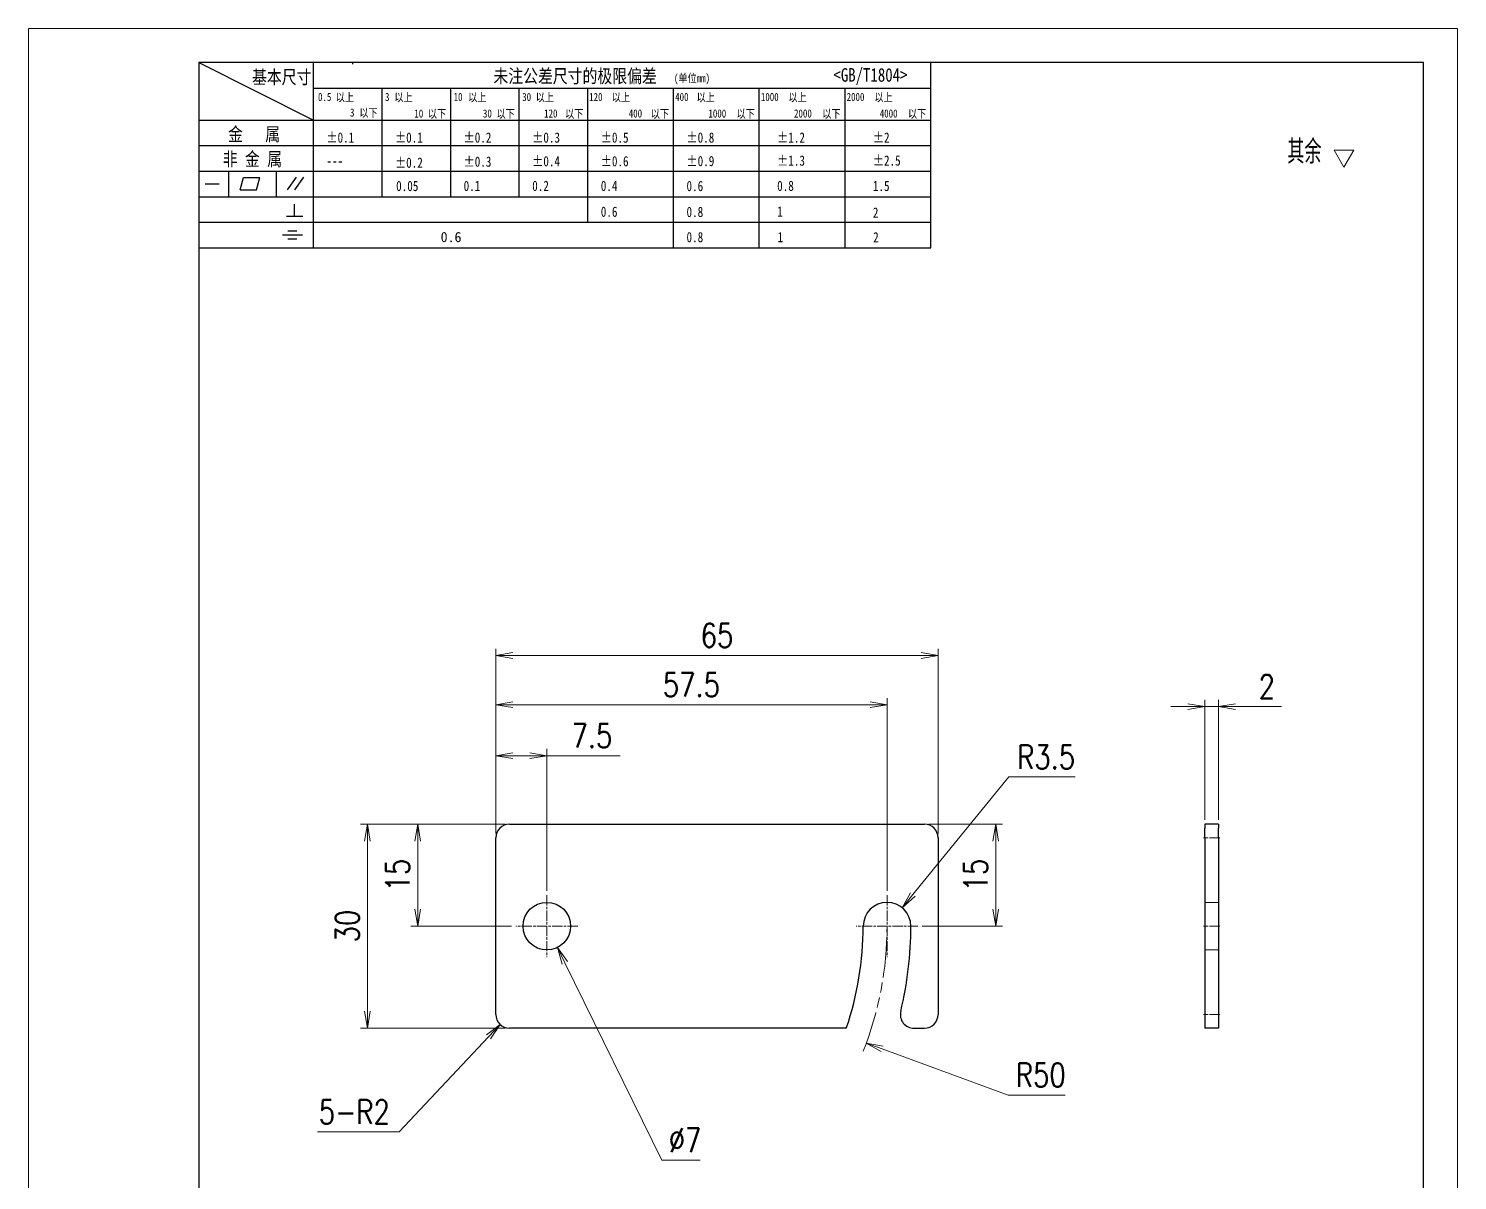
# Model space of a CAD drawing. Header units: millimetres. Extents: x 1333 to 78972, y -42879 to -5704.
# Drawn here: x 76762.7 to 76972.7, y -21671.4 to -21502.1 of the extents above; entities that cross this region are included whole.
import ezdxf

# ---------------------------------------------------------------- set-up
doc = ezdxf.new("R2010")
doc.units = ezdxf.units.MM
doc.header["$LTSCALE"] = 0.5
for name, pattern in [('AM_ISO02W050x2', [3.75, 3, -0.75]), ('AM_ISO08W050x2', [9, 6, -0.75, 1.5, -0.75]), ('AM_ISO09W050', [22.5, 12, -1.5, 3, -1.5, 3, -1.5]), ('DOT2', [0.125, 0, -0.125])]:
    doc.linetypes.add(name, pattern=pattern)
for name, color, linetype, lineweight in [('CENTER', 2, 'AM_ISO08W050x2', 15), ('WORK', 6, 'AM_ISO09W050', 0), ('图框', 7, 'Continuous', 18), ('标注线', 3, 'Continuous', 18), ('虚线', 1, 'AM_ISO02W050x2', 18)]:
    doc.layers.add(name, color=color, linetype=linetype, lineweight=lineweight)
for name, color, linetype in [('DIM', 3, 'Continuous'), ('Drawing', 7, 'Continuous'), ('图框文字', 7, 'Continuous')]:
    doc.layers.add(name, color=color, linetype=linetype)
doc.layers.add('打印-禁用', color=7, linetype='Continuous', lineweight=15, plot=False)
doc.styles.add('DIM', font='romans.shx', dxfattribs={"width": 0.8, "bigfont": 'bigfont.shx'})
doc.styles.add('国标', font='simfang.ttf', dxfattribs={"width": 0.8})
doc.styles.add('机械长仿宋', font='gbenor.shx', dxfattribs={"height": 1, "bigfont": 'gbcbig.shx'})
doc.dimstyles.new('DEH 1-1$0', dxfattribs={"dimtxt": 3.5, "dimasz": 2.5, "dimexe": 1, "dimexo": 0.625, "dimgap": 1.2, "dimtad": 1, "dimzin": 9, "dimdsep": 46, "dimtxsty": 'DIM', "dimblk": 'OPEN', "dimcen": 0, "dimclrd": 8, "dimclre": 8, "dimclrt": 2, "dimazin": 2, "dimtfac": 0.5, "dimtmove": 0, "dimatfit": 3, "dimldrblk": 'OPEN', "dimfxl": 1, "dimtolj": 2, "dimlwd": 18, "dimlwe": 18, "dimarcsym": 0})
doc.dimstyles.new('DEH 1-1$3', dxfattribs={"dimtxt": 3.5, "dimasz": 2.5, "dimexe": 1, "dimexo": 0.625, "dimgap": 1.2, "dimtad": 1, "dimtoh": 1, "dimdsep": 46, "dimtxsty": 'DIM', "dimblk": 'OPEN', "dimcen": 0, "dimclrd": 8, "dimclre": 8, "dimclrt": 2, "dimazin": 2, "dimtfac": 0.5, "dimtofl": 0, "dimtmove": 0, "dimatfit": 3, "dimldrblk": 'OPEN', "dimfxl": 1, "dimtolj": 2, "dimlwd": 18, "dimlwe": 18, "dimarcsym": 0})
doc.dimstyles.new('DEH 1-1$4', dxfattribs={"dimtxt": 3.5, "dimasz": 2.5, "dimexe": 1, "dimexo": 0.625, "dimgap": 1.2, "dimtad": 1, "dimtoh": 1, "dimdsep": 46, "dimtxsty": 'DIM', "dimblk": 'OPEN', "dimcen": 0, "dimclrd": 8, "dimclre": 8, "dimclrt": 2, "dimazin": 2, "dimtfac": 0.5, "dimtofl": 0, "dimtmove": 0, "dimatfit": 3, "dimldrblk": 'OPEN', "dimfxl": 1, "dimtolj": 2, "dimlwd": 18, "dimlwe": 18, "dimarcsym": 0})

# ---------------------------------------------------------------- blocks, each defined once
blk = doc.blocks.new('GZDEH零件A4图框V01版')
at = {"layer": '图框文字', "linetype": 'Continuous'}
for p, q in [((25, 292), (25, 13.5)), ((205, 292), (25, 292)), ((205, 13.5), (205, 292))]:
    blk.add_line(p, q, dxfattribs=at)
at = {"layer": '图框文字', "color": 9}
for p, q in [((25, 292), (41.88, 283.54)), ((41.88, 264.79), (41.88, 292)), ((47.66, 291.75), (47.66, 292)), ((132.6, 264.79), (132.6, 292)), ((41.88, 288.22), (132.6, 288.22)), ((51.96, 272.29), (51.96, 288.22)), ((62.04, 272.29), (62.04, 288.22)), ((72.12, 272.29), (72.12, 288.22)), ((82.2, 268.54), (82.2, 288.22)), ((94.8, 264.79), (94.8, 288.22)), ((107.4, 264.79), (107.4, 288.22)), ((120, 264.79), (120, 288.22)), ((25, 283.54), (132.6, 283.54)), ((25, 279.79), (132.6, 279.79)), ((25, 276.04), (132.6, 276.04)), ((29.43, 272.34), (29.43, 276.04)), ((36.42, 272.34), (36.42, 276.04)), ((38.03, 273.3), (39.36, 275.16)), ((39.11, 273.3), (40.45, 275.16)), ((25.94, 274.19), (28, 274.19)), ((31.1, 273.3), (31.58, 275.09)), ((31.1, 273.3), (33.51, 273.3)), ((31.58, 275.09), (33.99, 275.09)), ((33.51, 273.3), (33.99, 275.09)), ((25, 272.29), (132.6, 272.29)), ((39.09, 269.41), (39.09, 271.18)), ((37.93, 269.41), (40.32, 269.41)), ((25, 268.54), (132.6, 268.54)), ((38.08, 267.29), (39.43, 267.29)), ((25, 264.79), (132.6, 264.79)), ((37.3, 266.69), (40.28, 266.69)), ((38.08, 266.09), (39.44, 266.09))]:
    blk.add_line(p, q, dxfattribs=at)
at = {"layer": '打印-禁用', "linetype": 'Continuous'}
for p, q in [((0, 297), (0, 0)), ((210, 297), (0, 297)), ((210, 297), (210, 0))]:
    blk.add_line(p, q, dxfattribs=at)
at = {"layer": '图框文字', "color": 9, "style": '国标', "width": 0.8}
for s, height, p in [('基本尺寸', 2, (32.84, 288.88)), ('未注公差尺寸的极限偏差', 2, (68.32, 289.02)), ('<GB/T1804>', 2, (118.29, 289.19)), ('30', 1.2, (72.55, 286.35)), ('金   属', 2, (29.33, 280.48)), ('±0.1', 1.5, (43.78, 280.23)), ('±0.1', 1.5, (53.86, 280.23)), ('±0.2', 1.5, (63.94, 280.23)), ('±0.3', 1.5, (74.02, 280.23)), ('±0.5', 1.5, (84.1, 280.23)), ('±0.8', 1.5, (96.7, 280.23)), ('±1.2', 1.5, (110.02, 280.23)), ('±2', 1.5, (124.09, 280.23)), ('非 金 属', 2, (28.53, 276.82)), ('---', 1.5, (43.78, 276.81)), ('±0.2', 1.5, (53.86, 276.54)), ('±0.3', 1.5, (63.94, 276.69)), ('±0.4', 1.5, (74.02, 276.75)), ('±0.6', 1.5, (84.1, 276.75)), ('±0.9', 1.5, (96.7, 276.78)), ('±1.3', 1.5, (110.02, 276.84)), ('±2.5', 1.5, (124.09, 276.85)), ('0.1', 1.5, (63.94, 273.12)), ('0.2', 1.5, (74.02, 273.13)), ('0.4', 1.5, (84.1, 273.13)), ('0.6', 1.5, (96.7, 273.11)), ('0.8', 1.5, (110.02, 273.13)), ('1.5', 1.5, (124.09, 273.12)), ('0.6', 1.5, (84.1, 269.33)), ('0.8', 1.5, (96.7, 269.3)), ('1', 1.5, (110.02, 269.34)), ('2', 1.5, (124.09, 269.2)), ('0.8', 1.5, (96.7, 265.59)), ('1', 1.5, (110.1, 265.6)), ('2', 1.5, (124.13, 265.57))]:
    blk.add_text(s, height=height, dxfattribs=at).set_placement(p)
at = {"layer": '图框文字', "color": 9, "lineweight": 15, "style": '国标', "width": 0.8}
for s, p in [('0.5', (42.54, 286.35)), ('以上', (45.15, 286.3)), ('3', (52.39, 286.35)), ('以上', (53.76, 286.3)), ('10', (62.47, 286.35)), ('以上', (64.6, 286.3)), ('以上', (74.53, 286.3)), ('120', (82.39, 286.35)), ('以上', (85.72, 286.3)), ('400', (95.03, 286.35)), ('以上', (98.19, 286.3)), ('1000', (107.63, 286.35)), ('以上', (111.67, 286.3)), ('2000', (120.23, 286.35)), ('以上', (124.31, 286.3)), ('3', (47.24, 284.06)), ('以下', (48.61, 284.01)), ('10', (56.7, 283.92)), ('以下', (58.69, 283.87)), ('30', (66.78, 283.92)), ('以下', (68.77, 283.87)), ('120', (75.77, 283.92)), ('以下', (78.85, 283.87)), ('400', (88.21, 283.92)), ('以下', (91.45, 283.87)), ('1000', (99.92, 283.92)), ('以下', (104.05, 283.87)), ('2000', (112.5, 283.92)), ('以下', (116.65, 283.87)), ('4000', (125.1, 283.92)), ('以下', (129.25, 283.87))]:
    blk.add_text(s, height=1.2, dxfattribs=at).set_placement(p)
at = {"layer": '图框文字', "color": 9, "lineweight": 13, "style": '国标'}
blk.add_text('0.6', height=1.5, dxfattribs=at).set_placement((60.56, 265.61))
at = {"layer": '图框文字', "color": 9, "lineweight": 15, "insert": (94.85, 290.31), "char_height": 1.2, "width": 8.7957, "attachment_point": 1, "style": '国标'}
blk.add_mtext('(单位mm)', dxfattribs=at)
at = {"layer": '图框文字', "color": 9, "insert": (54.02, 273.09), "char_height": 1.5, "width": 5.1982, "attachment_point": 7, "style": '国标'}
blk.add_mtext('0.05', dxfattribs=at)
blk = doc.blocks.new('FINISHER_1')
at = {"layer": '标注线'}
for p, q in [((0, 0), (-1.44, 2.5)), ((-1.44, 2.5), (1.44, 2.5)), ((1.44, 2.5), (0, 0))]:
    blk.add_line(p, q, dxfattribs=at)
blk = doc.blocks.new('_Open')
at = {"color": 0, "linetype": 'ByBlock', "lineweight": -2}
for p, q in [((-1, 0.167), (0, 0)), ((-1, -0.167), (0, 0)), ((0, 0), (-1, 0))]:
    blk.add_line(p, q, dxfattribs=at)
blk = doc.blocks.new('*D1216')
at = {"layer": 'Defpoints', "color": 0, "transparency": 16777216}
for p in [(76833.37, -21619.03), (76812.5, -21649.03), (76833.37, -21649.03)]:
    blk.add_point(p, dxfattribs=at)
at = {"layer": 'DIM', "color": 8, "lineweight": 18, "transparency": 16777216}
for p, q in [((76832.74, -21619.03), (76811.5, -21619.03)), ((76812.5, -21621.53), (76812.5, -21646.53)), ((76832.74, -21649.03), (76811.5, -21649.03))]:
    blk.add_line(p, q, dxfattribs=at)
at = {"layer": 'DIM', "color": 8, "lineweight": 18, "transparency": 16777216, "xscale": 2.5, "yscale": 2.5, "zscale": 2.5}
for p, rotation in [((76812.5, -21619.03), 90), ((76812.5, -21649.03), 270)]:
    blk.add_blockref('_Open', p, dxfattribs=dict(at, rotation=rotation))
at = {"layer": 'DIM', "color": 2, "transparency": 16777216, "insert": (76809.55, -21634.03), "char_height": 3.5, "attachment_point": 5, "rotation": 90, "style": 'DIM'}
blk.add_mtext('\\A2;30', dxfattribs=at)
blk = doc.blocks.new('*D1217')
at = {"layer": 'Defpoints', "color": 0, "transparency": 16777216}
for p in [(76896.37, -21594.25), (76831.37, -21621.03), (76896.37, -21621.03)]:
    blk.add_point(p, dxfattribs=at)
at = {"layer": 'DIM', "color": 8, "lineweight": 18, "transparency": 16777216}
for p, q in [((76831.37, -21620.41), (76831.37, -21593.25)), ((76833.87, -21594.25), (76893.87, -21594.25)), ((76896.37, -21620.41), (76896.37, -21593.25))]:
    blk.add_line(p, q, dxfattribs=at)
at = {"layer": 'DIM', "color": 8, "lineweight": 18, "transparency": 16777216, "xscale": 2.5, "yscale": 2.5, "zscale": 2.5, "rotation": 180}
blk.add_blockref('_Open', (76831.37, -21594.25), dxfattribs=at)
at = {"layer": 'DIM', "color": 8, "lineweight": 18, "transparency": 16777216, "xscale": 2.5, "yscale": 2.5, "zscale": 2.5}
blk.add_blockref('_Open', (76896.37, -21594.25), dxfattribs=at)
at = {"layer": 'DIM', "color": 2, "transparency": 16777216, "insert": (76863.87, -21591.3), "char_height": 3.5, "attachment_point": 5, "style": 'DIM'}
blk.add_mtext('\\A2;65', dxfattribs=at)
blk = doc.blocks.new('*D1218')
at = {"layer": 'Defpoints', "color": 0, "transparency": 16777216}
for p in [(76838.87, -21608.99), (76831.37, -21621.03), (76838.87, -21629.48)]:
    blk.add_point(p, dxfattribs=at)
at = {"layer": 'DIM', "color": 8, "lineweight": 18, "transparency": 16777216}
for p, q in [((76831.37, -21620.41), (76831.37, -21607.99)), ((76833.87, -21608.99), (76836.37, -21608.99)), ((76838.87, -21628.86), (76838.87, -21607.99)), ((76838.87, -21608.99), (76849.63, -21608.99))]:
    blk.add_line(p, q, dxfattribs=at)
at = {"layer": 'DIM', "color": 8, "lineweight": 18, "transparency": 16777216, "xscale": 2.5, "yscale": 2.5, "zscale": 2.5, "rotation": 180}
blk.add_blockref('_Open', (76831.37, -21608.99), dxfattribs=at)
at = {"layer": 'DIM', "color": 8, "lineweight": 18, "transparency": 16777216, "xscale": 2.5, "yscale": 2.5, "zscale": 2.5}
blk.add_blockref('_Open', (76838.87, -21608.99), dxfattribs=at)
at = {"layer": 'DIM', "color": 2, "transparency": 16777216, "insert": (76845.5, -21606.04), "char_height": 3.5, "attachment_point": 5, "style": 'DIM'}
blk.add_mtext('\\A2;7.5', dxfattribs=at)
blk = doc.blocks.new('*D1219')
at = {"layer": 'Defpoints', "color": 0, "transparency": 16777216}
for p in [(76833.37, -21619.03), (76819.89, -21634.03), (76834.32, -21634.03)]:
    blk.add_point(p, dxfattribs=at)
at = {"layer": 'DIM', "color": 8, "lineweight": 18, "transparency": 16777216}
for p, q in [((76832.74, -21619.03), (76818.89, -21619.03)), ((76819.89, -21621.53), (76819.89, -21631.53)), ((76833.69, -21634.03), (76818.89, -21634.03))]:
    blk.add_line(p, q, dxfattribs=at)
at = {"layer": 'DIM', "color": 8, "lineweight": 18, "transparency": 16777216, "xscale": 2.5, "yscale": 2.5, "zscale": 2.5}
for p, rotation in [((76819.89, -21619.03), 90), ((76819.89, -21634.03), 270)]:
    blk.add_blockref('_Open', p, dxfattribs=dict(at, rotation=rotation))
at = {"layer": 'DIM', "color": 2, "transparency": 16777216, "insert": (76816.94, -21626.53), "char_height": 3.5, "attachment_point": 5, "rotation": 90, "style": 'DIM'}
blk.add_mtext('\\A2;15', dxfattribs=at)
blk = doc.blocks.new('*D1220')
at = {"layer": 'Defpoints', "color": 0, "transparency": 16777216}
for p in [(76894.37, -21619.03), (76904.85, -21619.03), (76893.42, -21634.03)]:
    blk.add_point(p, dxfattribs=at)
at = {"layer": 'DIM', "color": 8, "lineweight": 18, "transparency": 16777216}
for p, q in [((76894.99, -21619.03), (76905.85, -21619.03)), ((76904.85, -21631.53), (76904.85, -21621.53)), ((76894.04, -21634.03), (76905.85, -21634.03))]:
    blk.add_line(p, q, dxfattribs=at)
at = {"layer": 'DIM', "color": 8, "lineweight": 18, "transparency": 16777216, "xscale": 2.5, "yscale": 2.5, "zscale": 2.5}
for p, rotation in [((76904.85, -21619.03), 90), ((76904.85, -21634.03), 270)]:
    blk.add_blockref('_Open', p, dxfattribs=dict(at, rotation=rotation))
at = {"layer": 'DIM', "color": 2, "transparency": 16777216, "insert": (76901.9, -21626.53), "char_height": 3.5, "attachment_point": 5, "rotation": 90, "style": 'DIM'}
blk.add_mtext('\\A2;15', dxfattribs=at)
blk = doc.blocks.new('*D1221')
at = {"layer": 'Defpoints', "color": 0, "transparency": 16777216}
for p in [(76888.87, -21601.5), (76831.37, -21621.03), (76888.87, -21629.48)]:
    blk.add_point(p, dxfattribs=at)
at = {"layer": 'DIM', "color": 8, "lineweight": 18, "transparency": 16777216}
for p, q in [((76831.37, -21620.41), (76831.37, -21600.5)), ((76888.87, -21628.86), (76888.87, -21600.5)), ((76833.87, -21601.5), (76886.37, -21601.5))]:
    blk.add_line(p, q, dxfattribs=at)
at = {"layer": 'DIM', "color": 8, "lineweight": 18, "transparency": 16777216, "xscale": 2.5, "yscale": 2.5, "zscale": 2.5, "rotation": 180}
blk.add_blockref('_Open', (76831.37, -21601.5), dxfattribs=at)
at = {"layer": 'DIM', "color": 8, "lineweight": 18, "transparency": 16777216, "xscale": 2.5, "yscale": 2.5, "zscale": 2.5}
blk.add_blockref('_Open', (76888.87, -21601.5), dxfattribs=at)
at = {"layer": 'DIM', "color": 2, "transparency": 16777216, "insert": (76860.12, -21598.55), "char_height": 3.5, "attachment_point": 5, "style": 'DIM'}
blk.add_mtext('\\A2;57.5', dxfattribs=at)
blk = doc.blocks.new('*D1222')
at = {"layer": 'Defpoints', "color": 0, "transparency": 16777216}
for p in [(76891.08, -21631.32), (76888.87, -21634.03)]:
    blk.add_point(p, dxfattribs=at)
at = {"layer": 'DIM', "color": 8, "lineweight": 18, "transparency": 16777216}
for p, q in [((76906.78, -21612.11), (76892.66, -21629.39)), ((76916.51, -21612.11), (76906.78, -21612.11))]:
    blk.add_line(p, q, dxfattribs=at)
at = {"layer": 'DIM', "color": 8, "lineweight": 18, "transparency": 16777216, "xscale": 2.5, "yscale": 2.5, "zscale": 2.5, "rotation": 230.7486890056305}
blk.add_blockref('_Open', (76891.08, -21631.32), dxfattribs=at)
at = {"layer": 'DIM', "color": 2, "transparency": 16777216, "insert": (76912.25, -21609.16), "char_height": 3.5, "attachment_point": 5, "style": 'DIM'}
blk.add_mtext('\\A2;R3.5', dxfattribs=at)
blk = doc.blocks.new('*D1223')
at = {"layer": 'Defpoints', "color": 0, "transparency": 16777216}
for p in [(76832, -21648.49), (76833.37, -21647.03)]:
    blk.add_point(p, dxfattribs=at)
at = {"layer": 'DIM', "color": 8, "lineweight": 18, "transparency": 16777216}
for p, q in [((76817.17, -21664.29), (76830.29, -21650.32)), ((76805.17, -21664.29), (76817.17, -21664.29))]:
    blk.add_line(p, q, dxfattribs=at)
at = {"layer": 'DIM', "color": 8, "lineweight": 18, "transparency": 16777216, "xscale": 2.5, "yscale": 2.5, "zscale": 2.5, "rotation": 46.81227220480538}
blk.add_blockref('_Open', (76832, -21648.49), dxfattribs=at)
at = {"layer": 'DIM', "color": 2, "transparency": 16777216, "insert": (76810.57, -21661.34), "char_height": 3.5, "attachment_point": 5, "style": 'DIM'}
blk.add_mtext('\\A2;5-R2', dxfattribs=at)
blk = doc.blocks.new('*D1224')
at = {"layer": 'Defpoints', "color": 0, "transparency": 16777216}
for p in [(76838.87, -21634.03), (76885.82, -21651.23)]:
    blk.add_point(p, dxfattribs=at)
at = {"layer": 'DIM', "color": 8, "lineweight": 18, "transparency": 16777216}
for p, q in [((76906.67, -21658.86), (76888.17, -21652.08)), ((76915.07, -21658.86), (76906.67, -21658.86))]:
    blk.add_line(p, q, dxfattribs=at)
at = {"layer": 'DIM', "color": 8, "lineweight": 18, "transparency": 16777216, "xscale": 2.5, "yscale": 2.5, "zscale": 2.5, "rotation": 159.8907940384269}
blk.add_blockref('_Open', (76885.82, -21651.23), dxfattribs=at)
at = {"layer": 'DIM', "color": 2, "transparency": 16777216, "insert": (76911.47, -21655.91), "char_height": 3.5, "attachment_point": 5, "style": 'DIM'}
blk.add_mtext('\\A2;R50', dxfattribs=at)
blk = doc.blocks.new('*D1225')
at = {"layer": 'Defpoints', "color": 0, "transparency": 16777216}
for p in [(76937.56, -21601.77), (76935.56, -21619.03), (76937.56, -21619.03)]:
    blk.add_point(p, dxfattribs=at)
at = {"layer": 'DIM', "color": 8, "lineweight": 18, "transparency": 16777216}
for p, q in [((76933.06, -21601.77), (76930.56, -21601.77)), ((76935.56, -21618.41), (76935.56, -21600.77)), ((76935.56, -21601.77), (76937.56, -21601.77)), ((76937.56, -21618.41), (76937.56, -21600.77)), ((76940.06, -21601.77), (76946.83, -21601.77))]:
    blk.add_line(p, q, dxfattribs=at)
at = {"layer": 'DIM', "color": 8, "lineweight": 18, "transparency": 16777216, "xscale": 2.5, "yscale": 2.5, "zscale": 2.5}
blk.add_blockref('_Open', (76935.56, -21601.77), dxfattribs=at)
at = {"layer": 'DIM', "color": 8, "lineweight": 18, "transparency": 16777216, "xscale": 2.5, "yscale": 2.5, "zscale": 2.5, "rotation": 180}
blk.add_blockref('_Open', (76937.56, -21601.77), dxfattribs=at)
at = {"layer": 'DIM', "color": 2, "transparency": 16777216, "insert": (76944.69, -21598.82), "char_height": 3.5, "attachment_point": 5, "style": 'DIM'}
blk.add_mtext('\\A2;2', dxfattribs=at)
blk = doc.blocks.new('*D1226')
at = {"layer": 'Defpoints', "color": 0, "transparency": 16777216}
for p in [(76837.32, -21630.89), (76840.41, -21637.18)]:
    blk.add_point(p, dxfattribs=at)
at = {"layer": 'DIM', "color": 8, "lineweight": 18, "transparency": 16777216}
for p, q in [((76855.79, -21668.44), (76841.51, -21639.42)), ((76861.39, -21668.44), (76855.79, -21668.44))]:
    blk.add_line(p, q, dxfattribs=at)
at = {"layer": 'DIM', "color": 8, "lineweight": 18, "transparency": 16777216, "xscale": 2.5, "yscale": 2.5, "zscale": 2.5, "rotation": 116.1830657925878}
blk.add_blockref('_Open', (76840.41, -21637.18), dxfattribs=at)
at = {"layer": 'DIM', "color": 2, "transparency": 16777216, "insert": (76859.19, -21665.49), "char_height": 3.5, "attachment_point": 5, "style": 'DIM'}
blk.add_mtext('\\A2;∅7', dxfattribs=at)

msp = doc.modelspace()

# ---------------------------------------------------------------- linework, layer by layer
at = {"layer": 'CENTER', "ltscale": 0.5}
for p, q in [((76937.759, -21621.035), (76935.358, -21621.035)), ((76838.866, -21629.485), (76838.866, -21638.585)), ((76888.866, -21629.485), (76888.866, -21638.585)), ((76843.416, -21634.035), (76834.316, -21634.035)), ((76893.416, -21634.035), (76884.316, -21634.035)), ((76937.759, -21634.035), (76935.358, -21634.035)), ((76937.759, -21647.035), (76935.358, -21647.035))]:
    msp.add_line(p, q, dxfattribs=at)
at = {"layer": 'Drawing'}
for p, q in [((76833.366, -21619.035), (76894.366, -21619.035)), ((76831.366, -21647.035), (76831.366, -21621.035)), ((76896.366, -21621.035), (76896.366, -21647.035)), ((76935.559, -21621.035), (76935.559, -21647.035)), ((76937.559, -21621.035), (76937.559, -21647.035)), ((76882.881, -21649.035), (76833.366, -21649.035))]:
    msp.add_line(p, q, dxfattribs=at)
at = {"layer": 'Drawing', "ltscale": 0.014645}
for p, q in [((76935.559, -21619.035), (76935.559, -21619.621)), ((76937.559, -21619.035), (76937.559, -21619.621))]:
    msp.add_line(p, q, dxfattribs=at)
at = {"layer": 'Drawing', "ltscale": 0.05}
for p, q in [((76937.559, -21619.035), (76935.559, -21619.035)), ((76935.559, -21647.035), (76935.559, -21649.035)), ((76937.559, -21647.035), (76937.559, -21649.035)), ((76937.559, -21649.035), (76935.559, -21649.035))]:
    msp.add_line(p, q, dxfattribs=at)
at = {"layer": 'Drawing', "ltscale": 0.035355}
for p, q in [((76935.559, -21621.035), (76935.559, -21619.621)), ((76937.559, -21621.035), (76937.559, -21619.621))]:
    msp.add_line(p, q, dxfattribs=at)
at = {"layer": 'Drawing', "ltscale": 0.0386}
msp.add_line((76892.822, -21649.035), (76894.366, -21649.035), dxfattribs=at)
at = {"layer": 'Drawing'}
msp.add_circle((76838.866, -21634.035), 3.5, dxfattribs=at)
for centre, radius, start, end in [((76833.366, -21621.035), 2, 90, 180), ((76894.366, -21621.035), 2, 0, 90), ((76888.866, -21634.035), 3.5, 360, 180), ((76838.866, -21634.035), 46.5, 341.18094, 0), ((76838.866, -21634.035), 53.5, 346.45351, 0), ((76892.822, -21647.035), 2, 166.45351, 270), ((76833.366, -21647.035), 2, 180, 270), ((76894.366, -21647.035), 2, 270, 0)]:
    msp.add_arc(centre, radius, start, end, dxfattribs=at)
at = {"layer": 'WORK'}
msp.add_arc((76838.866, -21634.035), 50, 338.41473, 0, dxfattribs=at)
at = {"layer": '虚线', "ltscale": 8}
for p, q in [((76937.559, -21630.535), (76935.559, -21630.535)), ((76937.559, -21630.535), (76935.559, -21630.535)), ((76937.559, -21637.535), (76935.559, -21637.535))]:
    msp.add_line(p, q, dxfattribs=at)

# ---------------------------------------------------------------- block references
at = {"layer": 'DIM'}
msp.add_blockref('FINISHER_1', (76956.011, -21522.447), dxfattribs=at)
at = {"layer": '图框'}
msp.add_blockref('GZDEH零件A4图框V01版', (76762.698, -21799.092), dxfattribs=at)

# ---------------------------------------------------------------- texts
at = {"layer": '标注线', "color": 7, "linetype": 'DOT2', "style": '机械长仿宋'}
msp.add_text('其余', height=3.5, dxfattribs=at).set_placement((76947.688, -21521.947))

# ---------------------------------------------------------------- dimensions: what is measured, and where the dimension line sits
at = {"layer": 'DIM'}
for base, p1, p2, picture, middle in [((76896.366, -21594.254), (76831.366, -21621.035), (76896.366, -21621.035), '*D1217', (76863.866, -21591.304)), ((76888.866, -21601.499), (76831.366, -21621.035), (76888.866, -21629.485), '*D1221', (76860.116, -21598.549)), ((76937.559, -21601.768), (76935.559, -21619.035), (76937.559, -21619.035), '*D1225', (76944.692, -21598.818)), ((76838.866, -21608.989), (76831.366, -21621.035), (76838.866, -21629.485), '*D1218', (76845.5, -21606.039))]:
    dim = msp.add_linear_dim(base=base, p1=p1, p2=p2, dimstyle='DEH 1-1$0', dxfattribs=at)
    dim.commit()
    dim.dimension.update_dxf_attribs({"geometry": picture, "text_midpoint": middle})
for center, mpoint, picture, middle in [((76888.866, -21634.035), (76891.081, -21631.325), '*D1222', (76912.247, -21612.11)), ((76838.866, -21634.035), (76885.818, -21651.225), '*D1224', (76911.469, -21658.86))]:
    dim = msp.add_radius_dim(center=center, mpoint=mpoint, dimstyle='DEH 1-1$4', dxfattribs=at)
    dim.commit()
    dim.dimension.update_dxf_attribs({"geometry": picture, "text_midpoint": middle, "dimtype": 164})
for base, p1, p2, picture, middle in [((76812.502, -21649.035), (76833.366, -21619.035), (76833.366, -21649.035), '*D1216', (76809.552, -21634.035)), ((76819.887, -21634.035), (76833.366, -21619.035), (76834.316, -21634.035), '*D1219', (76816.937, -21626.535)), ((76904.846, -21619.035), (76893.416, -21634.035), (76894.366, -21619.035), '*D1220', (76901.896, -21626.535))]:
    dim = msp.add_linear_dim(base=base, p1=p1, p2=p2, angle=90, dimstyle='DEH 1-1$0', dxfattribs=at)
    dim.commit()
    dim.dimension.update_dxf_attribs({"geometry": picture, "text_midpoint": middle})
dim = msp.add_diameter_dim_2p(p1=(76837.322, -21630.894), p2=(76840.411, -21637.176), dimstyle='DEH 1-1$3', dxfattribs=at)
dim.commit()
dim.dimension.update_dxf_attribs({"geometry": '*D1226', "text_midpoint": (76859.185, -21668.444), "dimtype": 163})
dim = msp.add_radius_dim(center=(76833.366, -21647.035), mpoint=(76831.998, -21648.493), text='5-R2', dimstyle='DEH 1-1$4', dxfattribs=at)
dim.commit()
dim.dimension.update_dxf_attribs({"geometry": '*D1223', "text_midpoint": (76810.572, -21664.288), "dimtype": 164})

doc.saveas('drawing.dxf')
